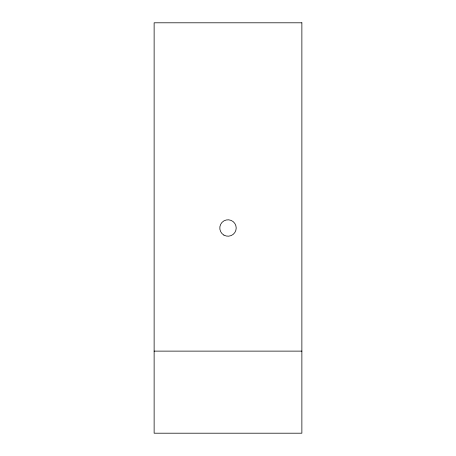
<?xml version="1.0" encoding="UTF-8"?>
<svg xmlns="http://www.w3.org/2000/svg" width="456" height="456" viewBox="0 0 456 456"><rect width="100%" height="100%" fill="white"/><g stroke="black" fill="none" stroke-linecap="round" stroke-linejoin="round"><path stroke-width="0.68" d="M154.128 351.12L301.872 351.12M301.872 22.8L154.128 22.8L154.128 433.2L301.872 433.2L301.872 22.8M223.896 235.108A8.208 8.208 0 0 0 236.208 228A8.208 8.208 0 0 0 223.896 220.892A8.208 8.208 0 0 0 223.896 235.108"/></g></svg>
